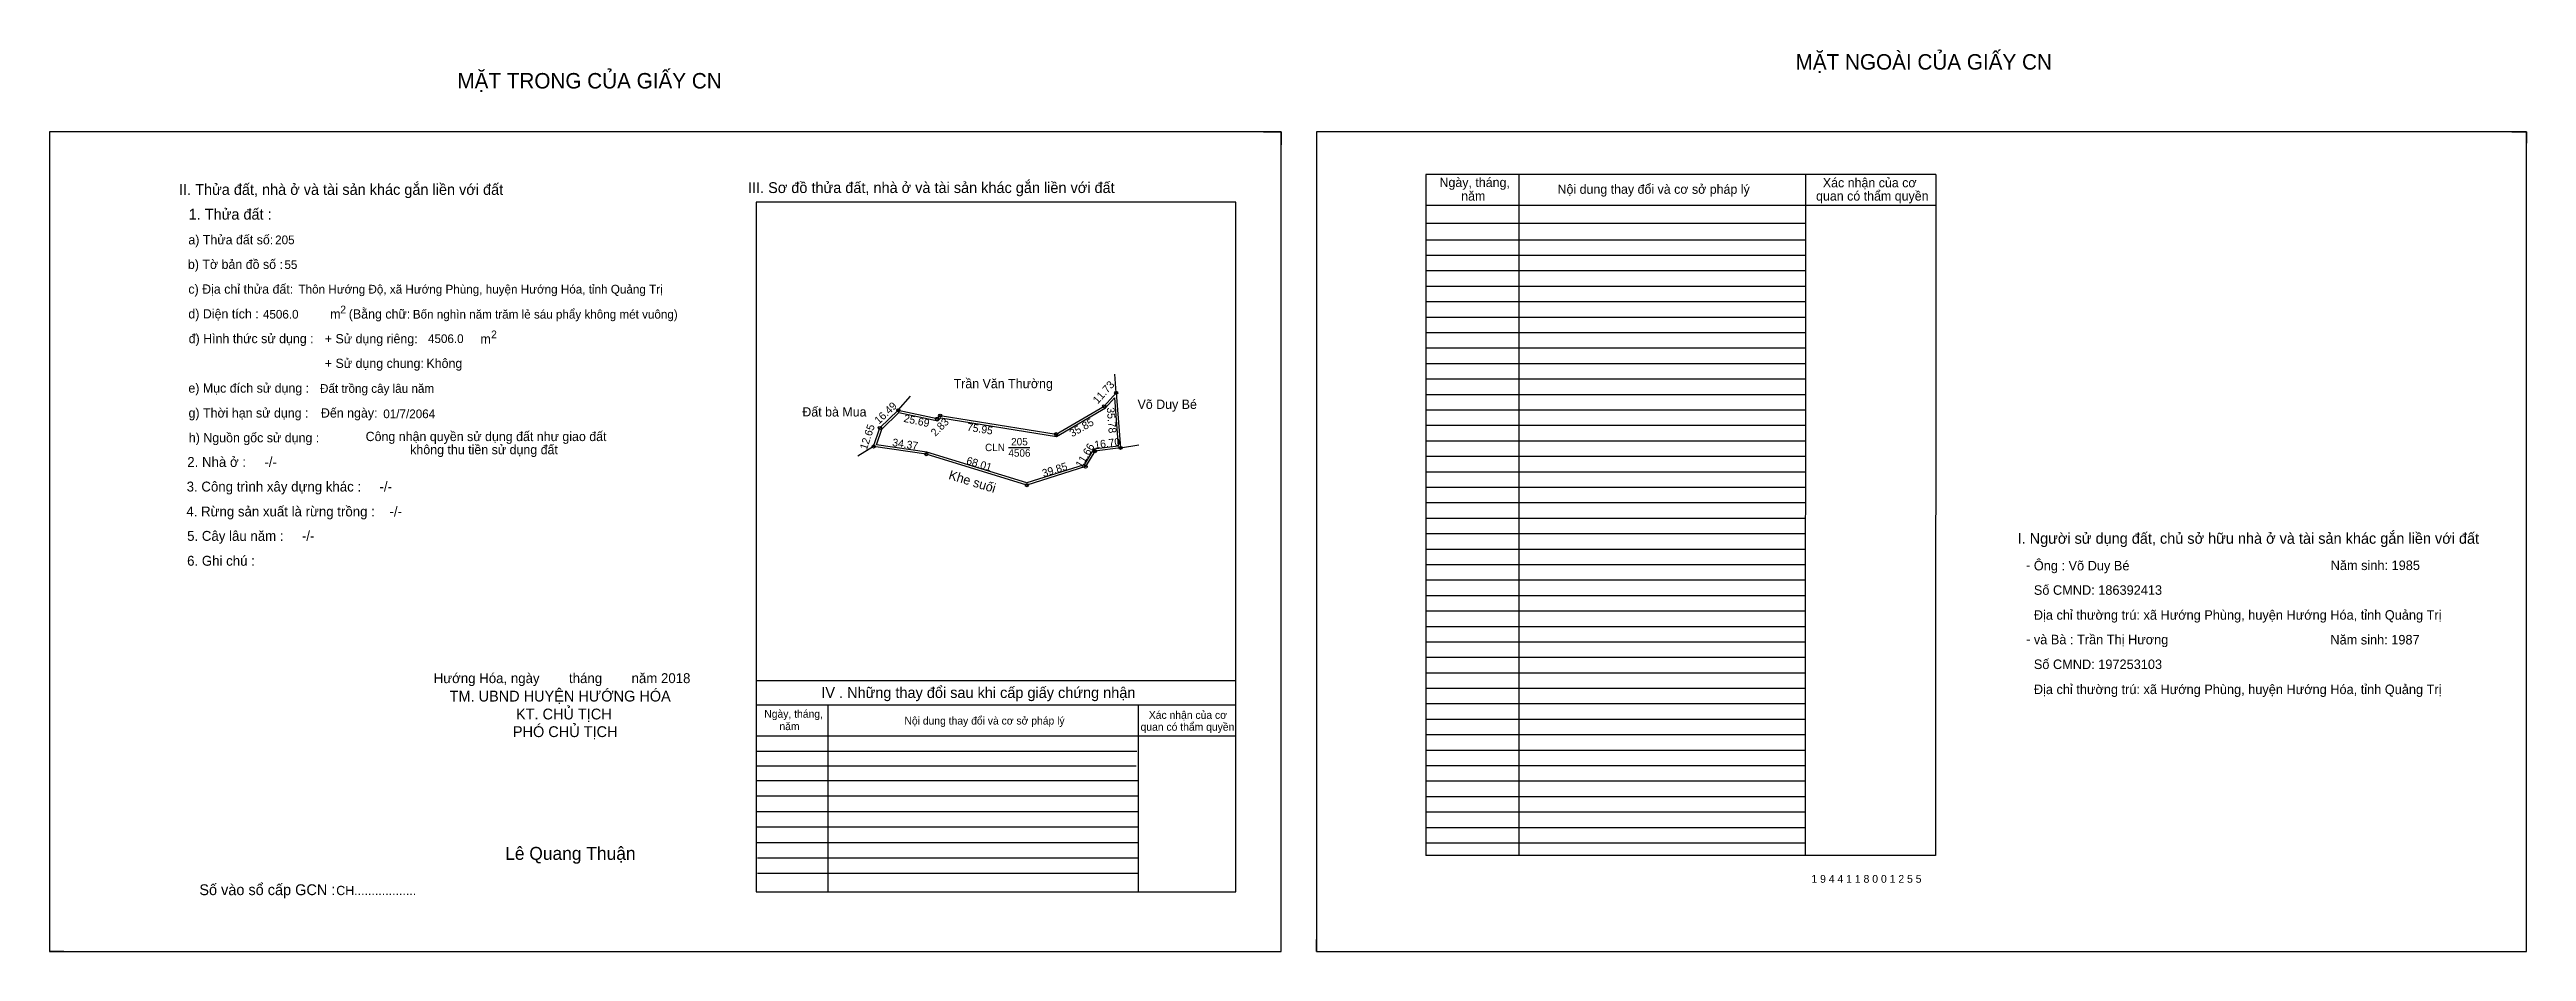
# Model space of a CAD drawing. Extents: x 531235 to 534745, y 1848500 to 1849124.
# Drawn here: x 533144 to 534745, y 1848540 to 1849124 of the extents above.
import ezdxf

# ---------------------------------------------------------------- set-up
doc = ezdxf.new("R2010")
doc.units = 0
for name, color, linetype in [('Default', 7, 'Continuous'), ('Level 10', 7, 'Continuous'), ('Level 11', 7, 'Continuous'), ('Level 13', 7, 'Continuous'), ('Level 22', 7, 'Continuous'), ('Level 27', 7, 'Continuous'), ('Level 49', 7, 'Continuous'), ('Level 55', 7, 'Continuous'), ('Level 6', 7, 'Continuous'), ('Level 60', 7, 'Continuous'), ('Level 7', 7, 'Continuous'), ('Level 8', 7, 'Continuous'), ('Level 9', 7, 'Continuous')]:
    doc.layers.add(name, color=color, linetype=linetype)

msp = doc.modelspace()

# ---------------------------------------------------------------- linework, layer by layer
at = {"layer": 'Level 10'}
for p, q in [((533929.1, 1849070.5), (533940.4, 1849070.5)), ((533940.4, 1849070.5), (533940.4, 1849062.1)), ((534735.9, 1849070.5), (534745.5, 1849070.5)), ((534745.5, 1849070.5), (534745.5, 1849063.1)), ((533681, 1848879), (533692.9, 1848890.4)), ((533692.9, 1848890.4), (533718, 1848885)), ((533836.6, 1848866.1), (533820, 1848864)), ((533144.3, 1848548.3), (533144.3, 1848540.5)), ((533153.5, 1848540.5), (533144.3, 1848540.5)), ((533963.2, 1848540.5), (533963.2, 1848548.3)), ((533963.2, 1848540.5), (533970.3, 1848540.5))]:
    msp.add_line(p, q, dxfattribs=at)
for points in [[(533144.3, 1848540.5), (533940.4, 1848540.5), (533940.4, 1849070.5), (533144.3, 1849070.5)], [(533963.2, 1848540.5), (534745.5, 1848540.5), (534745.5, 1849070.5), (533963.2, 1849070.5)], [(533836.6, 1848866.1), (533820, 1848864), (533814, 1848854), (533776, 1848842), (533711, 1848862), (533677, 1848867), (533681, 1848879), (533692.9, 1848890.4), (533718, 1848885), (533720, 1848887), (533795, 1848875), (533826, 1848893), (533833.8, 1848901.7)], [(533835.1, 1848867.3), (533819.2, 1848865.3), (533813.1, 1848855.2), (533776, 1848843.5), (533711.3, 1848863.4), (533678.9, 1848868.1), (533682.2, 1848878.2), (533693.3, 1848888.9), (533718.5, 1848883.5), (533720.5, 1848885.5), (533795.3, 1848873.5), (533826.9, 1848891.9), (533832.7, 1848898.4)]]:
    msp.add_lwpolyline(points, close=True, dxfattribs=at)
at = {"layer": 'Level 11'}
for centre in [(533692.9, 1848890.4), (533826, 1848893), (533833.8, 1848901.7), (533681, 1848879), (533718, 1848885), (533720, 1848887), (533795, 1848875), (533677, 1848867), (533711, 1848862), (533820, 1848864), (533836.6, 1848866.1), (533836.6, 1848866.1), (533776, 1848842), (533814, 1848854)]:
    msp.add_circle(centre, 1, dxfattribs=at)
at = {"layer": 'Level 27'}
for p, q in [((533833.8, 1848901.7), (533832.9, 1848913.7)), ((533692.9, 1848890.4), (533700.8, 1848899.5)), ((533677, 1848867), (533666.8, 1848860.7)), ((533836.6, 1848866.1), (533848.4, 1848868.1))]:
    msp.add_line(p, q, dxfattribs=at)
at = {"layer": 'Level 7'}
for p, q in [((534279.2, 1849000.5), (534034, 1849000.5)), ((534279.2, 1848990.5), (534034, 1848990.5)), ((534279.2, 1848980.5), (534034, 1848980.5)), ((534279.2, 1848970.5), (534034, 1848970.5)), ((534279.2, 1848960.5), (534034, 1848960.5)), ((534279.2, 1848950.5), (534034, 1848950.5)), ((534279.2, 1848940.5), (534034, 1848940.5)), ((534279.2, 1848930.5), (534034, 1848930.5)), ((534279.2, 1848920.5), (534034, 1848920.5)), ((534279.2, 1848910.5), (534034, 1848910.5)), ((534279.2, 1848900.5), (534034, 1848900.5)), ((534279.2, 1848890.5), (534034, 1848890.5)), ((534279.2, 1848880.5), (534034, 1848880.5)), ((534279.2, 1848870.5), (534034, 1848870.5)), ((534279.2, 1848860.5), (534034, 1848860.5)), ((534279.2, 1848850.5), (534034, 1848850.5)), ((534279.2, 1848840.5), (534034, 1848840.5)), ((534279.2, 1848830.5), (534034, 1848830.5)), ((534279.2, 1848820.5), (534034, 1848820.5)), ((534279.2, 1848810.5), (534034, 1848810.5)), ((534279.2, 1848800.5), (534034, 1848800.5)), ((534279.2, 1848790.5), (534034, 1848790.5)), ((534279.2, 1848780.5), (534034, 1848780.5)), ((534279.2, 1848770.5), (534034, 1848770.5)), ((534279.2, 1848760.5), (534034, 1848760.5)), ((534279.2, 1848750.5), (534034, 1848750.5)), ((534279.2, 1848740.5), (534034, 1848740.5)), ((534279.2, 1848730.5), (534034, 1848730.5)), ((534279.2, 1848720.5), (534034, 1848720.5)), ((534279.2, 1848710.5), (534034, 1848710.5)), ((534279.2, 1848700.5), (534034, 1848700.5)), ((534279.2, 1848690.5), (534034, 1848690.5)), ((533847.2, 1848669.8), (533601.1, 1848669.8)), ((534279.2, 1848680.5), (534034, 1848680.5)), ((534279.2, 1848670.5), (534034, 1848670.5)), ((533846.7, 1848660.3), (533601.1, 1848660.3)), ((533848, 1848650.8), (533601.1, 1848650.8)), ((534279.2, 1848660.5), (534034, 1848660.5)), ((534279.2, 1848650.5), (534034, 1848650.5)), ((533848, 1848640.8), (533601.1, 1848640.8)), ((534279.2, 1848640.5), (534034, 1848640.5)), ((533848, 1848630.8), (533601.1, 1848630.8)), ((533848, 1848620.8), (533601.1, 1848620.8)), ((534279.2, 1848630.5), (534034, 1848630.5)), ((534279.2, 1848620.5), (534034, 1848620.5)), ((533848, 1848610.8), (533601.1, 1848610.8)), ((534279.2, 1848610.5), (534034, 1848610.5)), ((533848, 1848600.8), (533601.9, 1848600.8)), ((533848, 1848590.8), (533601.9, 1848590.8))]:
    msp.add_line(p, q, dxfattribs=at)
at = {"layer": 'Level 8'}
for p, q in [((534363.6, 1849042.9), (534034, 1849042.9)), ((534034, 1849042.9), (534034, 1848602.5)), ((534094, 1849042.9), (534094, 1848602.5)), ((534279.4, 1849042.7), (534279.2, 1848602.5)), ((534363.6, 1849042.9), (534363.5, 1848602.5)), ((533911.1, 1849025.1), (533601.1, 1849025.1)), ((533601.1, 1849025.1), (533601.1, 1848579.1)), ((533911.1, 1848579.1), (533911.1, 1849025.1)), ((534363.6, 1849022.9), (534034, 1849022.9)), ((534279.2, 1849011.2), (534034, 1849011.2)), ((533911.1, 1848715.5), (533601.1, 1848715.5)), ((533911.1, 1848699.7), (533601.1, 1848699.7)), ((533647.3, 1848699.7), (533647.3, 1848579.1)), ((533848, 1848699.7), (533848, 1848579.1)), ((533911.1, 1848679.7), (533601.1, 1848679.7)), ((534363.5, 1848602.5), (534034, 1848602.5)), ((533601.1, 1848579.1), (533911.1, 1848579.1))]:
    msp.add_line(p, q, dxfattribs=at)
at = {"layer": 'Level 9'}
msp.add_line((533764.1, 1848866.4), (533778, 1848866.4), dxfattribs=at)

# ---------------------------------------------------------------- texts
at = {"layer": 'Default'}
for s, p in [('e) Mục đích sử dụng :', (533234, 1848901.8)), ('g) Thời hạn sử dụng :', (533234.1, 1848885.7)), ('Đến ngày:', (533319.7, 1848885.7)), ('h) Nguồn gốc sử dụng :', (533234.3, 1848869.7)), ('Công nhận quyền sử dụng đất như giao đất', (533348.6, 1848870.5)), ('không thu tiền sử dụng đất', (533377.4, 1848862))]:
    msp.add_text(s, height=6, dxfattribs=at).set_placement(p)
at = {"layer": 'Level 13'}
for s, p in [('CLN', (533749, 1848864)), ('4506', (533764.1, 1848860.4)), ('205', (533765.9, 1848867.7))]:
    msp.add_text(s, height=4.8, dxfattribs=at).set_placement(p)
at = {"layer": 'Level 22'}
msp.add_text('Khe suối', height=6, rotation=342.8973, dxfattribs=at).set_placement((533725, 1848846.1))
at = {"layer": 'Level 49'}
for s, rotation, p in [('11.73', 48.1798, (533821.9, 1848894.2)), ('16.49', 43.87, (533680.4, 1848881.1)), ('35.78', 274.4085, (533827.7, 1848892.1)), ('12.65', 71.5651, (533672.6, 1848864.5)), ('25.69', 347.7978, (533696.1, 1848883)), ('2.83', 45, (533716.9, 1848873.2)), ('75.95', 350.9097, (533737.1, 1848877.3)), ('35.85', 30.1414, (533805.4, 1848872.9)), ('34.37', 351.6341, (533688.8, 1848867.3)), ('68.01', 342.8973, (533736.5, 1848855.8)), ('11.66', 59.0362, (533811.4, 1848852.8)), ('16.70', 7.1208, (533820, 1848865.6)), ('39.85', 17.5256, (533786.8, 1848847.1))]:
    msp.add_text(s, height=5, rotation=rotation, dxfattribs=at).set_placement(p)
at = {"layer": 'Level 55'}
for s, height, p in [('9', 0.8, (533692.6, 1848890.4)), ('0', 0.22, (533692.8, 1848890.2)), ('0', 0.22, (533692.8, 1848890.2)), ('0', 0.22, (533692.8, 1848890.2)), ('0', 0.22, (533692.8, 1848890.2)), ('13', 0.8, (533825.5, 1848893)), ('0', 0.22, (533825.9, 1848892.8)), ('0', 0.22, (533825.9, 1848892.8)), ('1', 0.8, (533833.6, 1848901.7)), ('0', 0.22, (533833.7, 1848901.5)), ('0', 0.22, (533833.7, 1848901.5)), ('0', 0.22, (533833.7, 1848901.5)), ('8', 0.8, (533680.7, 1848879)), ('0', 0.22, (533680.9, 1848878.8)), ('0', 0.22, (533680.9, 1848878.8)), ('10', 0.8, (533717.4, 1848885)), ('0', 0.22, (533717.9, 1848884.8)), ('0', 0.22, (533717.9, 1848884.8)), ('11', 0.8, (533719.5, 1848887)), ('0', 0.22, (533719.9, 1848886.8)), ('0', 0.22, (533719.9, 1848886.8)), ('12', 0.8, (533794.4, 1848875)), ('0', 0.22, (533794.9, 1848874.8)), ('0', 0.22, (533794.9, 1848874.8)), ('7', 0.8, (533676.7, 1848867)), ('0', 0.22, (533676.9, 1848866.8)), ('0', 0.22, (533676.9, 1848866.8)), ('0', 0.22, (533676.9, 1848866.8)), ('6', 0.8, (533710.7, 1848862)), ('0', 0.22, (533710.9, 1848861.8)), ('3', 0.8, (533819.8, 1848864)), ('0', 0.22, (533819.9, 1848863.8)), ('2', 0.8, (533836.3, 1848866.1)), ('0', 0.22, (533836.5, 1848865.9)), ('0', 0.22, (533836.5, 1848865.9)), ('5', 0.8, (533775.7, 1848842)), ('0', 0.22, (533775.9, 1848841.8)), ('4', 0.8, (533813.7, 1848854)), ('0', 0.22, (533813.9, 1848853.8))]:
    msp.add_text(s, height=height, dxfattribs=at).set_placement(p)
at = {"layer": 'Level 6'}
for s, height, p in [('205', 5.63, (533290.1, 1848997.8)), ('55', 5.63, (533296.1, 1848981.8)), ('Thôn Hướng Độ, xã Hướng Phùng, huyện Hướng Hóa, tỉnh Quảng Trị', 5.64, (533305.2, 1848965.9)), ('4506.0', 5.63, (533282.2, 1848949.7)), ('Bốn nghìn năm trăm lẻ sáu phẩy không mét vuông)', 5.632, (533379.1, 1848949.7)), ('4506.0', 5.63, (533388.9, 1848933.9)), ('Đất trồng cây lâu năm', 5.64, (533319.1, 1848901.7)), ('01/7/2064', 5.64, (533360, 1848885.3)), ('Ông : Võ Duy Bé', 6.16, (534427, 1848786.9)), ('Năm sinh: 1985', 6.16, (534618.9, 1848787.1)), ('Số CMND: 186392413', 6.16, (534427, 1848771.1)), ('Địa chỉ thường trú: xã Hướng Phùng, huyện Hướng Hóa, tỉnh Quảng Trị', 6.16, (534427, 1848755)), ('và Bà : Trần Thị Hương', 6.16, (534427, 1848739.1)), ('Năm sinh: 1987', 6.16, (534618.7, 1848739)), ('Số CMND: 197253103', 6.16, (534427, 1848723.1)), ('Địa chỉ thường trú: xã Hướng Phùng, huyện Hướng Hóa, tỉnh Quảng Trị', 6.16, (534427, 1848706.9)), ('1 9 4 4 1 1 8 0 0 1 2 5 5', 5.04, (534283.2, 1848584.9))]:
    msp.add_text(s, height=height, dxfattribs=at).set_placement(p)
at = {"layer": 'Level 60'}
for s, p in [('Trần Văn Thường', (533728.7, 1848904.7)), ('Đất bà Mua', (533630.9, 1848886.4)), ('Võ Duy Bé', (533847.6, 1848891.3))]:
    msp.add_text(s, height=6, dxfattribs=at).set_placement(p)
at = {"layer": 'Level 7'}
for s, height, p in [('MẶT NGOÀI CỦA GIẤY CN', 10, (534273, 1849110.7)), ('MẶT TRONG CỦA GIẤY CN', 10, (533407.9, 1849098.5)), ('II. Thửa đất, nhà ở và tài sản khác gắn liền với đất', 7, (533228, 1849029.7)), ('III. Sơ đồ thửa đất, nhà ở và tài sản khác gắn liền với đất', 7, (533595.8, 1849030.9)), ('Ngày, tháng,', 6, (534042.8, 1849034.8)), ('Nội dung thay đổi và cơ sở pháp lý', 6, (534119.1, 1849030.4)), ('Xác nhận của cơ', 6, (534290.6, 1849034.6)), ('1. Thửa đất :', 7, (533234.2, 1849013.7)), ('năm', 6, (534056.8, 1849026)), (' quan có thẩm quyền', 6, (534284, 1849026)), ('a) Thửa đất số:', 6, (533234, 1848997.7)), ('b) Tờ bản đồ số :', 6, (533233.7, 1848981.8)), ('c) Địa chỉ thửa đất:', 6, (533234, 1848965.8)), ('d) Diện tích :', 6, (533234, 1848949.8)), ('m', 6, (533325.7, 1848949.7)), ('2', 5, (533332.2, 1848953.1)), ('(Bằng chữ:', 6, (533337.7, 1848949.7)), ('đ) Hình thức sử dụng :', 6, (533234.2, 1848933.8)), ('+ Sử dụng riêng:', 6, (533322.2, 1848933.7)), ('m', 6, (533422.8, 1848933.6)), ('2', 5, (533429.7, 1848937)), ('+ Sử dụng chung:', 6, (533322.2, 1848917.8)), ('Không', 6, (533387.9, 1848917.8)), ('2. Nhà ở :     -/-', 6.4, (533233.3, 1848853.8)), ('3. Công trình xây dựng khác :     -/-', 6.4, (533232.9, 1848837.9)), ('4. Rừng sản xuất là rừng trồng :    -/-', 6.4, (533232.7, 1848821.8)), ('5. Cây lâu năm :     -/-', 6.4, (533233.2, 1848806)), ('I. Người sử dụng đất, chủ sở hữu nhà ở và tài sản khác gắn liền với đất', 7, (534416.5, 1848804.1)), ('6. Ghi chú :', 6.4, (533233.2, 1848789.9)), ('-', 6.4, (534421.9, 1848787.1)), ('-', 6.4, (534422, 1848739.3)), ('Hướng Hóa, ngày        tháng        năm 2018', 6.4, (533392.6, 1848714)), ('TM. UBND HUYỆN HƯỚNG HÓA', 7, (533402.9, 1848702.1)), ('KT. CHỦ TỊCH', 7, (533445.8, 1848690.5)), ('IV . Những thay đổi sau khi cấp giấy chứng nhận', 7, (533643.2, 1848704.4)), ('PHÓ CHỦ TỊCH', 7, (533443.8, 1848679.1)), ('Ngày, tháng,', 5, (533606.3, 1848691.6)), ('năm', 5, (533616.1, 1848683.6)), ('Nội dung thay đổi và cơ sở pháp lý', 5, (533696.9, 1848687.2)), (' quan có thẩm quyền', 5, (533847.7, 1848683.2)), ('Xác nhận của cơ', 5, (533854.9, 1848690.9)), ('Lê Quang Thuận', 8.4, (533438.8, 1848599.7)), ('Số vào sổ cấp GCN :', 7, (533241.1, 1848576.9)), ('CH..................', 6, (533329.6, 1848576.9))]:
    msp.add_text(s, height=height, dxfattribs=at).set_placement(p)

doc.saveas('drawing.dxf')
